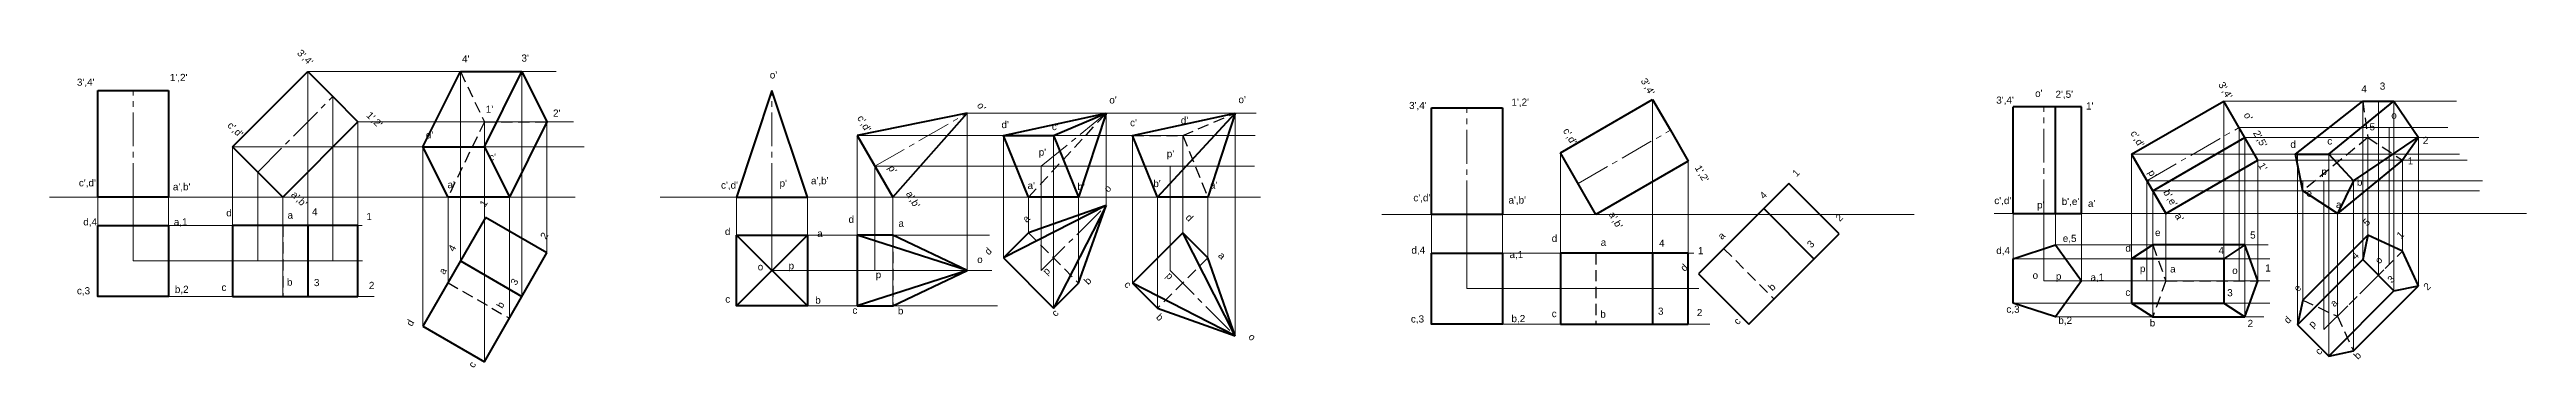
# Model space of a CAD drawing. Header units: millimetres. Extents: x 1 to 7224, y -410 to 206.
# Drawn here: x 1280 to 2676, y 15 to 194 of the extents above; entities that cross this region are included whole.
import ezdxf

# ---------------------------------------------------------------- set-up
doc = ezdxf.new("R2010")
doc.units = ezdxf.units.MM
doc.linetypes.add('CENTER2', pattern=[28.575, 19.05, -3.175, 3.175, -3.175])
doc.linetypes.add('DASHED2', pattern=[9.525, 6.35, -3.175])
for name, color, linetype, lineweight in [('Centre line', 1, 'CENTER2', 20), ('Dim n hatch', 6, 'Continuous', 20), ('Hidden', 3, 'DASHED2', 30), ('Object', 2, 'Continuous', 40), ('Projection', 5, 'Continuous', 5)]:
    doc.layers.add(name, color=color, linetype=linetype, lineweight=lineweight)
doc.styles.get("Standard").update_dxf_attribs({"font": 'arial.ttf', "height": 4})

msp = doc.modelspace()

# ---------------------------------------------------------------- linework, layer by layer
at = {"layer": 'Centre line'}
for p, q in [((1326.9, 110.6), (1326.9, 170.6)), ((1687, 110.6), (1687, 170.6)), ((1397.1, 124.7), (1439.5, 167.2)), ((1745.1, 127.9), (1797.1, 157.9)), ((1875.5, 157.9), (1838.7, 127.9)), ((2078.8, 100.8), (2078.8, 160.8)), ((2404, 101.4), (2404, 161.4)), ((2141.5, 118.2), (2193.5, 148.2)), ((2462.1, 119.8), (2514.1, 149.8)), ((1838.7, 69.2), (1875.5, 105.9)), ((1397.1, 74.6), (1439.5, 74.6)), ((2561.9, 35.9), (2598.7, 72.6)), ((1745.1, 69.2), (1797.1, 69.2)), ((1911.5, 69.2), (1948.2, 32.4)), ((2462.1, 63.3), (2514.1, 63.3))]:
    msp.add_line(p, q, dxfattribs=at)
at = {"layer": 'Hidden'}
for p, q in [((1511.4, 181.3), (1524.9, 153)), ((1831.7, 110.6), (1875.5, 157.9)), ((1918.6, 145.2), (1948.2, 157.9)), ((2583.8, 164.7), (2586.7, 144.1)), ((1524.9, 153), (1504.4, 110.6)), ((1524.9, 153), (1560.2, 153)), ((1890.3, 145.2), (1918.6, 145.2)), ((1918.6, 145.2), (1932.7, 110.6)), ((2586.7, 144.1), (2550, 114.1)), ((2586.7, 144.1), (2606.2, 131.4)), ((1411.2, 94.6), (1411.2, 54.6)), ((1755.1, 89.2), (1755.1, 49.2)), ((1831.7, 90.4), (1859.9, 62.1)), ((1932.7, 76.3), (1904.4, 48)), ((2151.5, 79), (2151.5, 39)), ((2151.5, 79), (2151.5, 39)), ((2223.6, 81.5), (2251.8, 53.2)), ((2223.6, 81.5), (2251.8, 53.2)), ((2465.4, 83.6), (2472.8, 63.3)), ((2569.5, 43.4), (2606.2, 80.1)), ((1504.4, 62.3), (1539, 42.3)), ((2472.8, 63.3), (2465.4, 43.1)), ((2472.8, 63.3), (2524.7, 63.3)), ((2550, 52.5), (2569.5, 43.4)), ((2569.5, 43.4), (2578.6, 23.9))]:
    msp.add_line(p, q, dxfattribs=at)
at = {"layer": 'Object'}
for p, q in [((1306.9, 110.6), (1306.9, 170.6)), ((1306.9, 170.6), (1326.9, 170.6)), ((1326.9, 170.6), (1346.9, 170.6)), ((1346.9, 170.6), (1346.9, 110.6)), ((1382.9, 138.9), (1425.4, 181.3)), ((1425.4, 181.3), (1439.5, 167.2)), ((1490.2, 138.9), (1511.4, 181.3)), ((1511.4, 181.3), (1546.1, 181.3)), ((1524.9, 138.9), (1546.1, 181.3)), ((1546.1, 181.3), (1560.2, 153)), ((1687, 170.6), (1667, 110.6)), ((1707, 110.6), (1687, 170.6)), ((1439.5, 167.2), (1453.6, 153)), ((1797.1, 157.9), (1735.1, 145.2)), ((1755.1, 110.6), (1797.1, 157.9)), ((1817.5, 145.2), (1875.5, 157.9)), ((1845.8, 145.2), (1875.5, 157.9)), ((1875.5, 157.9), (1859.9, 110.6)), ((1890.3, 145.2), (1948.2, 157.9)), ((1904.4, 110.6), (1948.2, 157.9)), ((1948.2, 157.9), (1932.7, 110.6)), ((2058.8, 100.8), (2058.8, 160.8)), ((2058.8, 160.8), (2078.8, 160.8)), ((2078.8, 160.8), (2098.8, 160.8)), ((2098.8, 160.8), (2098.8, 100.8)), ((2131.5, 135.5), (2183.5, 165.5)), ((2183.5, 165.5), (2193.5, 148.2)), ((2386.8, 101.4), (2386.8, 161.4)), ((2425.3, 161.4), (2386.8, 161.4)), ((2410.6, 101.4), (2410.6, 161.4)), ((2425.3, 101.4), (2425.3, 161.4)), ((2453.5, 134.7), (2505.5, 164.7)), ((2524.7, 131.4), (2505.5, 164.7)), ((2545.9, 134.7), (2583.8, 164.7)), ((2564.7, 134.7), (2601.4, 164.7)), ((2583.8, 164.7), (2601.4, 164.7)), ((2601.4, 164.7), (2615.3, 144.1)), ((1453.6, 153), (1411.2, 110.6)), ((1560.2, 153), (1539, 110.6)), ((1735.1, 145.2), (1755.1, 110.6)), ((1831.7, 110.6), (1817.5, 145.2)), ((1817.5, 145.2), (1845.8, 145.2)), ((1845.8, 145.2), (1859.9, 110.6)), ((1904.4, 110.6), (1890.3, 145.2)), ((2193.5, 148.2), (2203.5, 130.8)), ((2465.4, 114.1), (2517.4, 144.1)), ((2578.6, 119.8), (2615.1, 144.4)), ((2615.3, 144.1), (2606.2, 131.4)), ((1411.2, 110.6), (1382.9, 138.9)), ((1504.4, 110.6), (1490.2, 138.9)), ((1490.2, 138.9), (1524.9, 138.9)), ((1524.9, 138.9), (1539, 110.6)), ((2151.5, 100.8), (2131.5, 135.5)), ((2203.5, 130.8), (2151.5, 100.8)), ((2453.5, 134.7), (2472.8, 101.4)), ((2472.8, 101.4), (2524.7, 131.4)), ((2550, 114.1), (2545.9, 134.7)), ((2545.9, 134.7), (2564.7, 134.7)), ((2564.7, 134.7), (2578.6, 119.8)), ((2606.2, 131.4), (2569.5, 101.4)), ((2260.3, 118.2), (2209.4, 67.3)), ((2288.6, 89.9), (2260.3, 118.2)), ((2569.5, 101.4), (2550, 114.1)), ((2578.6, 119.8), (2569.5, 101.4)), ((1346.9, 110.6), (1306.9, 110.6)), ((1525.6, 99.1), (1490.2, 37.8)), ((1539, 110.6), (1504.4, 110.6)), ((1560.2, 79.1), (1525.6, 99.1)), ((1667, 110.6), (1707, 110.6)), ((1875.5, 105.9), (1817.5, 76.3)), ((1859.9, 110.6), (1831.7, 110.6)), ((1875.5, 105.9), (1831.7, 90.4)), ((1875.5, 105.9), (1845.8, 48)), ((1859.9, 62.1), (1875.5, 105.9)), ((1932.7, 110.6), (1904.4, 110.6)), ((2098.8, 100.8), (2058.8, 100.8)), ((2246.2, 104.1), (2274.4, 75.8)), ((2386.8, 101.4), (2425.3, 101.4)), ((1453.6, 94.6), (1382.9, 94.6)), ((1382.9, 94.6), (1382.9, 54.6)), ((1425.4, 94.6), (1425.4, 54.6)), ((1453.6, 54.6), (1453.6, 94.6)), ((1667, 89.2), (1707, 49.2)), ((1707, 89.2), (1667, 49.2)), ((1755.1, 89.2), (1735.1, 89.2)), ((1735.1, 89.2), (1735.1, 49.2)), ((1797.1, 69.2), (1735.1, 89.2)), ((1797.1, 69.2), (1755.1, 89.2)), ((1831.7, 90.4), (1817.5, 76.3)), ((1918.6, 90.4), (1890.3, 62.1)), ((1932.7, 76.3), (1918.6, 90.4)), ((1948.2, 32.4), (1918.6, 90.4)), ((2237.7, 39), (2288.6, 89.9)), ((2586.7, 89.2), (2550, 52.5)), ((2586.7, 89.2), (2583.8, 75.4)), ((2606.2, 80.1), (2586.7, 89.2)), ((1511.4, 74.6), (1546.1, 54.6)), ((1524.9, 17.8), (1560.2, 79.1)), ((1817.5, 76.3), (1845.8, 48)), ((1948.2, 32.4), (1932.7, 76.3)), ((2203.5, 79), (2131.5, 79)), ((2131.5, 79), (2131.5, 39)), ((2183.5, 79), (2183.5, 39)), ((2203.5, 39), (2203.5, 79)), ((2465.4, 83.6), (2453.5, 75.8)), ((2453.5, 75.8), (2453.5, 50.8)), ((2505.5, 75.8), (2453.5, 75.8)), ((2517.4, 83.6), (2465.4, 83.6)), ((2517.4, 83.6), (2505.5, 75.8)), ((2505.5, 75.8), (2505.5, 50.8)), ((2524.7, 63.3), (2517.4, 83.6)), ((2583.8, 75.4), (2547, 38.6)), ((2583.8, 75.4), (2601.4, 57.7)), ((2615.3, 60.6), (2606.2, 80.1)), ((1797.1, 69.2), (1735.1, 49.2)), ((1755.1, 49.2), (1797.1, 69.2)), ((1845.8, 48), (1859.9, 62.1)), ((1890.3, 62.1), (1904.4, 48)), ((1948.2, 32.4), (1890.3, 62.1)), ((2209.4, 67.3), (2237.7, 39)), ((2517.4, 43.1), (2524.7, 63.3)), ((2564.7, 20.9), (2601.4, 57.7)), ((2578.6, 23.9), (2615.3, 60.6)), ((2601.4, 57.7), (2615.3, 60.6)), ((1382.9, 54.6), (1453.6, 54.6)), ((1735.1, 49.2), (1755.1, 49.2)), ((1904.4, 48), (1948.2, 32.4)), ((2453.5, 50.8), (2465.4, 43.1)), ((2453.5, 50.8), (2505.5, 50.8)), ((2465.4, 43.1), (2517.4, 43.1)), ((2505.5, 50.8), (2517.4, 43.1)), ((2550, 52.5), (2547, 38.6)), ((1490.2, 37.8), (1524.9, 17.8)), ((2131.5, 39), (2203.5, 39)), ((2547, 38.6), (2564.7, 20.9)), ((2564.7, 20.9), (2578.6, 23.9))]:
    msp.add_line(p, q, dxfattribs=at)
for points in [[(1306.9, 94.6), (1346.9, 94.6), (1346.9, 54.6), (1306.9, 54.6)], [(1667, 89.2), (1707, 89.2), (1707, 49.2), (1667, 49.2)], [(2058.8, 79), (2098.8, 79), (2098.8, 39), (2058.8, 39)], [(2386.8, 50.8), (2386.8, 75.8), (2410.6, 83.6), (2425.3, 63.3), (2410.6, 43.1)]]:
    msp.add_lwpolyline(points, close=True, dxfattribs=at)
at = {"layer": 'Projection'}
for p, q in [((1425.4, 181.3), (1425.4, 54.6)), ((1425.4, 181.3), (1565.4, 181.3)), ((1511.4, 74.6), (1511.4, 181.3)), ((1546.1, 54.6), (1546.1, 181.3)), ((1439.5, 167.2), (1439.5, 74.6)), ((1797.1, 157.9), (1797.1, 69.2)), ((1797.1, 157.9), (1960, 157.9)), ((1875.5, 105.9), (1875.5, 157.9)), ((1948.2, 32.4), (1948.2, 157.9)), ((2183.5, 165.5), (2183.5, 39)), ((2505.5, 164.7), (2505.5, 50.8)), ((2505.5, 164.7), (2636.6, 164.7)), ((2583.8, 75.4), (2583.8, 164.7)), ((2592.6, 66.5), (2592.6, 164.7)), ((2601.4, 57.7), (2601.4, 164.7)), ((1453.6, 153), (1453.6, 54.6)), ((1453.6, 153), (1575.2, 153)), ((1524.9, 17.8), (1524.9, 153)), ((1560.2, 79.1), (1560.2, 153)), ((1735.1, 145.2), (1735.1, 49.2)), ((1735.1, 145.2), (1959.5, 145.2)), ((1817.5, 76.3), (1817.5, 145.2)), ((1845.8, 48), (1845.8, 145.2)), ((1890.3, 62.1), (1890.3, 145.2)), ((1918.6, 90.4), (1918.6, 145.2)), ((2514.1, 149.8), (2514.1, 63.3)), ((2514.1, 149.8), (2631.7, 149.8)), ((2517.4, 144.1), (2517.4, 43.1)), ((2517.4, 144.1), (2649.2, 144.1)), ((2586.7, 89.2), (2586.7, 144.1)), ((2598.7, 72.6), (2598.7, 149.8)), ((2615.3, 60.6), (2615.3, 144.1)), ((1382.9, 138.9), (1382.9, 54.6)), ((1382.9, 138.9), (1581.2, 138.9)), ((1490.2, 37.8), (1490.2, 138.9)), ((1745.1, 127.9), (1745.1, 69.2)), ((1745.1, 127.9), (1959, 127.9)), ((1838.7, 69.2), (1838.7, 127.9)), ((1911.5, 69.2), (1911.5, 127.9)), ((2131.5, 135.5), (2131.5, 39)), ((2203.5, 130.8), (2203.5, 39)), ((2453.5, 134.7), (2453.5, 50.8)), ((2453.5, 134.7), (2638.3, 134.7)), ((2524.7, 131.4), (2524.7, 63.3)), ((2524.7, 131.4), (2642.6, 131.4)), ((2547, 38.6), (2547, 134.7)), ((2564.7, 20.9), (2564.7, 134.7)), ((2606.2, 80.1), (2606.2, 131.4)), ((1397.1, 124.7), (1397.1, 74.6)), ((2462.1, 119.8), (2462.1, 63.3)), ((2462.1, 119.8), (2651.4, 119.8)), ((2465.4, 114.1), (2465.4, 43.1)), ((2465.4, 114.1), (2649.7, 114.1)), ((2550, 52.5), (2550, 119.8)), ((2561.9, 35.9), (2561.9, 119.8)), ((2578.6, 23.9), (2578.6, 119.8)), ((1279.8, 110.6), (1576, 110.6)), ((1306.9, 94.6), (1306.9, 110.6)), ((1326.9, 74.6), (1326.9, 110.6)), ((1346.9, 94.6), (1346.9, 110.6)), ((1411.2, 110.6), (1411.2, 54.6)), ((1504.4, 62.3), (1504.4, 110.6)), ((1539, 42.3), (1539, 110.6)), ((1624, 110.6), (1962.5, 110.6)), ((1667, 89.2), (1667, 110.6)), ((1687, 69.2), (1687, 110.6)), ((1707, 89.2), (1707, 110.6)), ((1755.1, 110.6), (1755.1, 49.2)), ((1831.7, 90.4), (1831.7, 110.6)), ((1859.9, 62.1), (1859.9, 110.6)), ((1904.4, 48), (1904.4, 110.6)), ((1932.7, 76.3), (1932.7, 110.6)), ((2030.9, 100.8), (2330.9, 100.8)), ((2058.8, 79), (2058.8, 100.8)), ((2078.8, 59), (2078.8, 100.8)), ((2098.8, 79), (2098.8, 100.8)), ((2376.1, 101.4), (2676.1, 101.4)), ((2386.8, 75.8), (2386.8, 101.4)), ((2404, 63.3), (2404, 101.4)), ((2410.6, 83.6), (2410.6, 101.4)), ((2425.3, 63.3), (2425.3, 101.4)), ((2472.8, 101.4), (2472.8, 63.3)), ((2569.5, 43.4), (2569.5, 101.4)), ((1346.9, 94.6), (1456, 94.6)), ((1707, 89.2), (1809.6, 89.2)), ((1326.9, 74.6), (1456.2, 74.6)), ((2098.8, 79), (2206.8, 79)), ((2386.8, 75.8), (2531.5, 75.8)), ((2410.6, 83.6), (2530.4, 83.6)), ((1687, 69.2), (1810.9, 69.2)), ((2078.8, 59), (2209.5, 59)), ((2404, 63.3), (2531.5, 63.3)), ((1346.9, 54.6), (1462.7, 54.6)), ((1707, 49.2), (1814.2, 49.2)), ((2386.8, 50.8), (2531.5, 50.8)), ((2410.6, 43.1), (2528, 43.1)), ((2098.8, 39), (2215.8, 39))]:
    msp.add_line(p, q, dxfattribs=at)

# ---------------------------------------------------------------- texts
at = {"layer": 'Dim n hatch'}
for s, rotation, p in [("3',4'", 315, (1419, 191.4)), ("3',4'", 300, (2176.6, 176.1)), ("3',4'", 300, (2502.2, 174)), ("1',2'", 315, (1458, 156.3)), ("c',d'", 300, (1734.9, 155.2)), ("o'", 300, (1802.4, 162.4)), ("o'", 300, (2516.5, 156.9)), ("c',d'", 315, (1379.7, 150.6)), ("c',d'", 300, (2132.8, 148)), ("c',d'", 300, (2452.7, 146.6)), ("2',5'", 300, (2521.8, 146.7)), ("p'", 300, (1752.3, 127.1)), ("1',2'", 300, (2207.1, 127.1)), ('1', 45, (2264.6, 121.7)), ("p'", 300, (2462.6, 124.5)), ("1'", 300, (2524.7, 128.5)), ("a',b'", 315, (1415.6, 111.6)), ("a',b'", 300, (1762.4, 112.5)), ('o', 45, (1876.5, 112.9)), ('4', 45, (2246.2, 109.1)), ("b',e'", 300, (2471.2, 113.4)), ('1', 60, (1525.4, 104.7)), ('a', 45, (1830.6, 95.9)), ('d', 315, (1919.9, 98.7)), ("a',b'", 300, (2158.5, 100.9)), ('2', 45, (2289, 96.5)), ("a'", 300, (2477.7, 100.1)), ('5', 45, (2586.2, 93.9)), ('2', 60, (1559.6, 86.5)), ('a', 45, (2222.6, 86.3)), ('3', 45, (2272.9, 81.6)), ('1', 45, (2605.3, 86.7)), ('a', 60, (1502.4, 66.6)), ('4', 60, (1507.7, 79.5)), ('d', 45, (1809.2, 77.6)), ('p', 45, (1842, 66.4)), ('a', 315, (1938.2, 77.3)), ('d', 45, (2201.5, 68.3)), ('4', 45, (2579.8, 75.1)), ('o', 45, (2593.1, 72.6)), ('3', 60, (1542.8, 60.5)), ('b', 45, (1865.3, 60.9)), ('c', 315, (1885.3, 60.9)), ('p', 315, (1908.8, 65.9)), ('b', 45, (2251, 57.4)), ('e', 45, (2547.3, 56.9)), ('3', 45, (2600.1, 61.8)), ('2', 45, (2620.4, 57.7)), ('b', 60, (1534.9, 47.5)), ('c', 45, (1847, 42.9)), ('b', 315, (1903.2, 42.6)), ('c', 45, (2231.5, 38.3)), ('d', 45, (2541.7, 38.9)), ('a', 45, (2567.8, 48.4)), ('d', 60, (1484, 37.4)), ('o', 315, (1955.2, 31.4)), ('p', 45, (2555.6, 36.6)), ('c', 60, (1519, 14)), ('c', 45, (2559.3, 21.3)), ('b', 45, (2581.1, 18.8))]:
    msp.add_text(s, height=4, rotation=rotation, dxfattribs=at).set_placement(p)
for s, p in [("4'", (1512.3, 186.4)), ("3'", (1545.8, 186.9)), ("3',4'", (1295.2, 173.3)), ("1',2'", (1347.6, 176)), ("o'", (1685.8, 177.4)), ("o'", (2399.1, 167)), ("2',5'", (2410.6, 166.5)), ('4', (2583, 169.5)), ('3', (2593.4, 171.1)), ("1'", (1525.7, 158.1)), ("2'", (1563.6, 155.9)), ("d'", (1816.4, 149.4)), ("o'", (1877.2, 163.3)), ("c'", (1888.9, 150.5)), ("d'", (1917.5, 151.8)), ("o'", (1950, 163.5)), ("3',4'", (2046.2, 160.2)), ("1',2'", (2103.9, 162.1)), ("3',4'", (2377.2, 163.2)), ("1'", (2427.8, 159.9)), ('o', (2599.9, 154.7)), ("d'", (1491.9, 143.6)), ("c'", (1844.8, 148.3)), ('d', (2543, 138.3)), ('c', (2563.8, 140.2)), ('5', (2587.6, 148.2)), ('2', (2617.7, 140.5)), ("c'", (1527.6, 131.1)), ("p'", (1837.4, 133.9)), ("p'", (1909.6, 133)), ('p', (2560.5, 123)), ('1', (2609.2, 129)), ("c',d'", (1296.3, 116.6)), ("a',b'", (1349.3, 114.4)), ("a'", (1504.1, 115.6)), ("c',d'", (1658.3, 115.3)), ("p'", (1691.3, 116.4)), ("a',b'", (1709, 117.8)), ("a'", (1831.1, 115.1)), ("b'", (1859.2, 114.5)), ("b'", (1902, 116.2)), ("a'", (1933.9, 115.3)), ("c',d'", (2048.6, 108.2)), ('e', (2552.1, 110.7)), ('b', (2580.5, 117)), ('d,4', (1298.8, 94.6)), ('a,1', (1349.8, 94.6)), ('d', (1379.4, 99.7)), ('a', (1413.9, 98.4)), ('4', (1427.7, 100.3)), ('1', (1458.4, 97.6)), ('d', (1730.2, 96)), ("a',b'", (2102.2, 106.9)), ("c',d'", (2376.1, 106.6)), ("p'", (2400.2, 104.2)), ("b',e'", (2414.1, 106.1)), ("a'", (2428.9, 105)), ('a', (2568.7, 104.4)), ('d', (1660.5, 89.2)), ('a', (1712.5, 88.1)), ('a', (1758.3, 93.8)), ('d', (2126.6, 85.3)), ('a', (2154.2, 83.1)), ('4', (2187.1, 82.6)), ('e,5', (2414.7, 85.3)), ('d', (2450, 79.8)), ('e', (2466.7, 88.6)), ('5', (2520.3, 87.2)), ('o', (1679, 69.3)), ('p', (1696.4, 69.9)), ('o', (1802.7, 73.4)), ('d,4', (2047.5, 78.7)), ('a,1', (2102.8, 76.2)), ('1', (2209, 78.4)), ('d,4', (2377.2, 78.5)), ('p', (2458.2, 68.3)), ('a', (2475.2, 68.1)), ('4', (2502.5, 78.5)), ('o', (2510.2, 67.2)), ('1', (2528.8, 68.6)), ('c,3', (1295.2, 55.8)), ('b,2', (1350.4, 56.6)), ('c', (1376.7, 57.7)), ('b', (1413.6, 60.7)), ('3', (1428.8, 60.4)), ('2', (1459.8, 58.8)), ('p', (1745.5, 64.9)), ('o', (2397.7, 64.5)), ('p', (2410.8, 64)), ('a,1', (2430.3, 63.4)), ('c', (2450, 54.9)), ('3', (2507.4, 54.7)), ('c', (1660.7, 51.1)), ('b', (1711.4, 50.5)), ('c', (1732.4, 44.8)), ('b', (1758, 44.5)), ('c,3', (2047.2, 39.9)), ('b,2', (2103.9, 40.1)), ('c', (2126.6, 42.9)), ('b', (2154, 42.6)), ('3', (2186.5, 44.3)), ('2', (2208.4, 43.5)), ('c,3', (2382.9, 45.4)), ('b,2', (2412.2, 39.1)), ('b', (2463.7, 37.7)), ('2', (2518.9, 37.4))]:
    msp.add_text(s, height=4, dxfattribs=at).set_placement(p)

doc.saveas('drawing.dxf')
